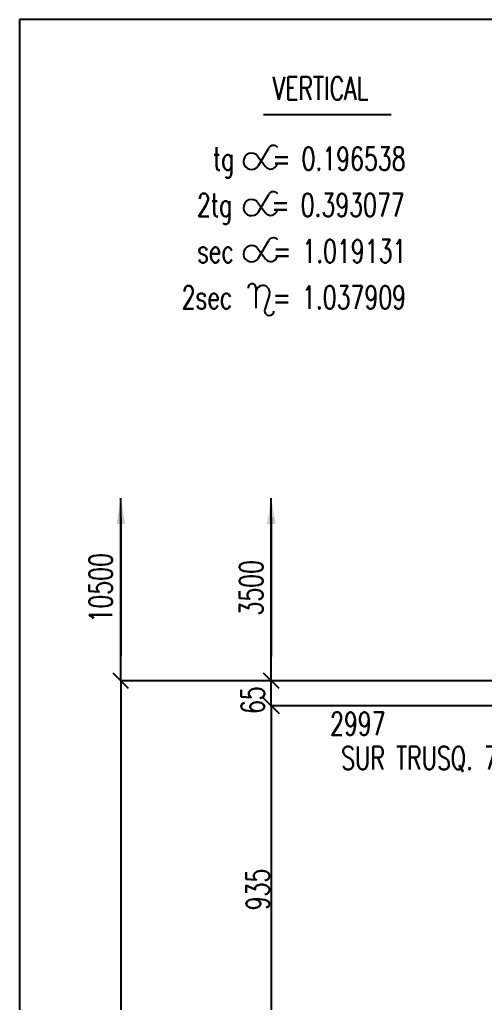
# Model space of a CAD drawing. Extents: x 512897 to 529117, y 6597 to 18077.
# Drawn here: x 512897 to 514103, y 15526 to 18077 of the extents above; entities that cross this region are included whole.
import ezdxf

# ---------------------------------------------------------------- set-up
doc = ezdxf.new("R2010")
doc.units = 0
doc.header["$LTSCALE"] = 200
doc.header["$MEASUREMENT"] = 0
doc.layers.get('0').update_dxf_attribs({"linetype": 'CONTINUOUS'})
doc.layers.add('LINEA-MEDIA', color=7, linetype='CONTINUOUS')
doc.layers.add('LS', color=7, linetype='CONTINUOUS')
doc.styles.add('RS', font='ROMANS8.shx', dxfattribs={"width": 0.7})
doc.dimstyles.new('TRATTO', dxfattribs={"dimscale": 0, "dimtxt": 60, "dimasz": 40, "dimexe": 0, "dimexo": 0, "dimgap": 5, "dimtad": 1, "dimrnd": 0.5, "dimdsep": 46, "dimtxsty": 'RS', "dimblk1": 'OBLIQUE', "dimblk2": 'OBLIQUE', "dimsah": 1, "dimcen": 0.09, "dimclrd": 2, "dimclre": 2, "dimclrt": 7, "dimadec": 0, "dimazin": 0, "dimtfac": 1, "dimtix": 1, "dimtmove": 2, "dimatfit": 3, "dimfxl": 1, "dimtolj": 1, "dimtzin": 0, "dimarcsym": 0})

# ---------------------------------------------------------------- blocks, each defined once
blk = doc.blocks.new('_OBLIQUE')
at = {"color": 0, "linetype": 'ByBlock'}
blk.add_line((-0.5, -0.5), (0.5, 0.5), dxfattribs=at)
blk = doc.blocks.new('*D23')
at = {"layer": 'LS', "color": 2, "lineweight": -2, "transparency": 16777216}
for p, q in [((515487.4, 16360.4), (513160, 16360.4)), ((513160, 16360.4), (513160, 13100.4)), ((514864.4, 13100.4), (513160, 13100.4))]:
    blk.add_line(p, q, dxfattribs=at)
at = {"layer": 'LS', "color": 2, "lineweight": -2, "transparency": 16777216, "xscale": 40, "yscale": 40, "zscale": 40}
for p, rotation in [((513160, 16360.4), 90), ((513160, 13100.4), 270)]:
    blk.add_blockref('_OBLIQUE', p, dxfattribs=dict(at, rotation=rotation))
at = {"layer": 'LS', "color": 7, "transparency": 16777216, "insert": (513125, 14730.4), "char_height": 60, "attachment_point": 5, "rotation": 90, "style": 'RS'}
blk.add_mtext('\\A1;3200', dxfattribs=at)
blk = doc.blocks.new('*D24')
at = {"layer": 'LS', "color": 2, "lineweight": -2, "transparency": 16777216}
for p, q in [((515645.8, 16295.4), (513550.5, 16295.4)), ((513550.5, 16295.4), (513550.5, 15342.5)), ((515296.8, 15342.5), (513550.5, 15342.5))]:
    blk.add_line(p, q, dxfattribs=at)
at = {"layer": 'LS', "color": 2, "lineweight": -2, "transparency": 16777216, "xscale": 40, "yscale": 40, "zscale": 40}
for p, rotation in [((513550.5, 16295.4), 90), ((513550.5, 15342.5), 270)]:
    blk.add_blockref('_OBLIQUE', p, dxfattribs=dict(at, rotation=rotation))
at = {"layer": 'LS', "color": 7, "transparency": 16777216, "insert": (513515.5, 15818.9), "char_height": 60, "attachment_point": 5, "rotation": 90, "style": 'RS'}
blk.add_mtext('\\A1;935', dxfattribs=at)
blk = doc.blocks.new('*D26')
at = {"layer": 'LS', "color": 2, "lineweight": -2, "transparency": 16777216}
for p, q in [((515487.4, 16360.4), (513550.5, 16360.4)), ((513550.5, 16295.4), (513550.5, 16360.4)), ((515488.7, 16295.4), (513550.5, 16295.4))]:
    blk.add_line(p, q, dxfattribs=at)
at = {"layer": 'LS', "color": 2, "lineweight": -2, "transparency": 16777216, "xscale": 40, "yscale": 40, "zscale": 40}
for p, rotation in [((513550.5, 16360.4), 90), ((513550.5, 16295.4), 270)]:
    blk.add_blockref('_OBLIQUE', p, dxfattribs=dict(at, rotation=rotation))
at = {"layer": 'LS', "color": 7, "transparency": 16777216, "insert": (513502.4, 16310.4), "char_height": 60, "attachment_point": 5, "rotation": 90, "style": 'RS'}
blk.add_mtext('\\A1;65', dxfattribs=at)

msp = doc.modelspace()

# ---------------------------------------------------------------- linework, layer by layer
at = {"layer": 'LINEA-MEDIA'}
for p, q in [((513530.134, 17830.336), (513861.654, 17830.336)), ((513517.123, 17698.315), (513543.787, 17743.344)), ((513515.803, 17721.722), (513535.657, 17695.459)), ((513515.803, 17601.549), (513535.657, 17575.287)), ((513517.123, 17578.143), (513543.787, 17623.172)), ((513517.123, 17458.471), (513543.787, 17503.5)), ((513515.803, 17481.878), (513535.657, 17455.615)), ((513510.252, 17380.475), (513510.252, 17327.985)), ((513545.449, 17363.206), (513533.384, 17324.457))]:
    msp.add_line(p, q, dxfattribs=at)
for centre, radius, start, end in [((513499.02, 17709.035), 21.038, 37.08899, 329.368163), ((513555.958, 17736.137), 14.145, 36.935571, 149.368163), ((513549.154, 17705.663), 16.92, 217.08899, 345.851113), ((513555.958, 17615.965), 14.145, 36.935571, 149.368163), ((513499.02, 17588.862), 21.038, 37.08899, 329.368163), ((513549.154, 17585.491), 16.92, 217.08899, 345.851113), ((513555.958, 17496.293), 14.145, 36.935571, 149.368163), ((513499.02, 17469.19), 21.038, 37.08899, 329.368163), ((513549.154, 17465.819), 16.92, 217.08899, 345.851113), ((513500.178, 17381.215), 10.074, 355.786368, 189.399767), ((513528.164, 17368.588), 18.103, 342.70498, 171.681716), ((513545.144, 17320.795), 12.317, 162.70498, 355.007087)]:
    msp.add_arc(centre, radius, start, end, dxfattribs=at)
at = {"layer": 'LS', "color": 2}
for p, q in [((513159.958, 16360.374), (513159.958, 16834.374)), ((513550.478, 16360.374), (513550.478, 16834.374)), ((514255.649, 16360.374), (513159.958, 16360.374))]:
    msp.add_line(p, q, dxfattribs=at)
at = {"layer": 'LS', "color": 8}
msp.add_lwpolyline([(512897.246, 18076.558), (512897.246, 6596.558), (525617.246, 6596.558), (525617.246, 8196.558), (529117.246, 8196.558), (529117.246, 18076.558), (512897.246, 18076.558)], close=True, dxfattribs=at)
at = {"layer": 'LS', "color": 2}
for points in [[(513159.958, 16784.374), (513159.958, 16424.411)], [(513550.478, 16784.374), (513550.478, 16424.411)]]:
    msp.add_lwpolyline(points, dxfattribs=at)
for points in [[(513148.847, 16767.708), (513159.958, 16834.374), (513171.069, 16767.708)], [(513539.367, 16767.708), (513550.478, 16834.374), (513561.589, 16767.708)]]:
    msp.add_solid(points, dxfattribs=at)

# ---------------------------------------------------------------- block references
at = {"layer": 'LS', "color": 2, "xscale": 33, "yscale": 33, "zscale": 33, "rotation": 270}
msp.add_blockref('_OBLIQUE', (513159.958, 16360.374), dxfattribs=at)

# ---------------------------------------------------------------- texts
at = {"layer": 'LINEA-MEDIA', "style": 'RS', "width": 0.7}
for s, p in [('VERTICAL', (513554.193, 17868.338)), ('tg   = 0.196538', (513398.805, 17685.701)), ('2tg   = 0.393077', (513357.333, 17565.7)), ('sec   = 1.019131', (513357.774, 17445.698)), ('2sec   = 1.037909', (513317.71, 17325.697))]:
    msp.add_text(s, height=60.0007, dxfattribs=at).set_placement(p)
at = {"layer": 'LS', "color": 7, "insert": (513107.791, 16601.878), "char_height": 60, "width": 140, "attachment_point": 5, "rotation": 90, "style": 'RS'}
msp.add_mtext('\\A1;10500', dxfattribs=at)
at = {"layer": 'LS', "color": 7, "insert": (513498.311, 16601.878), "char_height": 60, "attachment_point": 5, "rotation": 90, "style": 'RS'}
msp.add_mtext('\\A1;3500', dxfattribs=at)
at = {"layer": 'LS', "color": 7, "char_height": 60, "attachment_point": 5, "style": 'RS'}
for s, insert in [('\\A1;2997', (513774.926, 16249.157)), ('\\A1;SUR TRUSQ. 70', (513953.38, 16157.19))]:
    msp.add_mtext(s, dxfattribs=dict(at, insert=insert))

# ---------------------------------------------------------------- dimensions: what is measured, and where the dimension line sits
at = {"layer": 'LS'}
dim = msp.add_linear_dim(base=(513159.958, 13100.399), p1=(515487.405, 16360.374), p2=(514864.41, 13100.399), angle=90, text='3200', dimstyle='TRATTO', override={"dimscale": 1, "dimlfac": 0.981228}, dxfattribs=at)
dim.commit()
dim.dimension.update_dxf_attribs({"geometry": '*D23', "text_midpoint": (513124.958, 14730.387)})
dim = msp.add_linear_dim(base=(513550.478, 16360.374), p1=(515488.705, 16295.374), p2=(515487.405, 16360.374), angle=90, dimstyle='TRATTO', override={"dimscale": 1}, dxfattribs=at)
dim.commit()
dim.dimension.update_dxf_attribs({"geometry": '*D26', "text_midpoint": (513502.401, 16310.439), "dimtype": 160})
dim = msp.add_linear_dim(base=(513550.478, 15342.487), p1=(515645.784, 16295.374), p2=(515296.794, 15342.487), angle=90, dimstyle='TRATTO', override={"dimscale": 1, "dimlfac": 0.981228}, dxfattribs=at)
dim.commit()
dim.dimension.update_dxf_attribs({"geometry": '*D24', "text_midpoint": (513515.478, 15818.931)})

doc.saveas('drawing.dxf')
